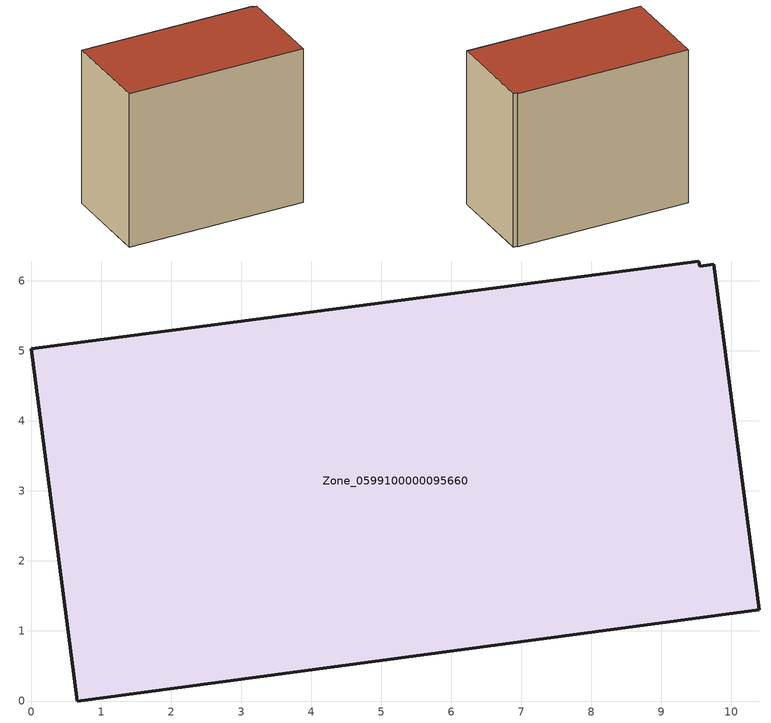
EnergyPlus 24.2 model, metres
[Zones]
Zone_0599100000095660
 floor ground (C_G): 9.75,6.24 10.4,1.3 0.66,0 0,5.03 9.54,6.28 9.55,6.21 z0
 wall outside (C_F): 0.66,0 10.4,1.3 9.75,6.24 9.55,6.21 9.54,6.28 0,5.03 0.66,0 z0:8.72
 roof outside (C_R): 10.4,1.3 9.75,6.24 9.55,6.21 9.54,6.28 0,5.03 0.66,0 z8.72
[BUILDING]
Pand.0599100000095660: North Axis=0; Terrain=City; Loads Convergence Tolerance Value=0.04; Temperature Convergence Tolerance Value=0.4; Solar Distribution=FullExterior; Maximum Number of Warmup Days=25; Minimum Number of Warmup Days=1
[Site:Location]
Rotterdam.The.Hague.AP_ZH_NLD Design_Conditions: Latitude=51.96; Longitude=4.45; Time Zone=1; Elevation=-4.5
[SITE:GROUNDTEMPERATURE:BUILDINGSURFACE]
18, 18, 18, 18, 18, 18, 18, 18, 18, 18, 18, 18
[MATERIAL] Thermal Absorptance=0.9; Solar Absorptance=0.7; Visible Absorptance=0.7
Name | Roughness | Thickness | Conductivity | Density | Specific Heat
G.TC.1975-1991 | MediumSmooth | 0.15 | 0.288461 | 540 | 1210
F.TC.1975-1991 | Rough | 0.3 | 0.230769 | 1920 | 840
R.TC.1975-1991 | MediumRough | 0.2 | 0.153846 | 1500 | 1000
[CONSTRUCTION]
C_G: G.TC.1975-1991
C_F: F.TC.1975-1991
C_R: R.TC.1975-1991
[ZONE]
Zone_0599100000095660: Type=1; Multiplier=1; Ceiling Height=Autocalculate; Volume=Autocalculate; Floor Area=autocalculate; Part of Total Floor Area=Yes
[ZONEINFILTRATION:DESIGNFLOWRATE]
Infil_Zone_0599100000095660: Zone or ZoneList or Space or SpaceList=Zone_0599100000095660; Schedule=AlwaysOn; Design Flow Rate Calculation Method=Flow/Area; Flow Rate per Floor Area=0.003; Constant Term Coefficient=1; Temperature Term Coefficient=0; Velocity Term Coefficient=0; Velocity Squared Term Coefficient=0
[HVACTEMPLATE:ZONE:IDEALLOADSAIRSYSTEM]
Zone_0599100000095660: Maximum Heating Supply Air Temperature=50; Minimum Cooling Supply Air Temperature=13; Maximum Heating Supply Air Humidity Ratio=0.0156; Minimum Cooling Supply Air Humidity Ratio=0.0077; Heating Limit=NoLimit; Cooling Limit=NoLimit; Dehumidification Control Type=ConstantSensibleHeatRatio; Cooling Sensible Heat Ratio=0.7; Dehumidification Setpoint=60; Humidification Control Type=None; Humidification Setpoint=30; Outdoor Air Method=None; Outdoor Air Flow Rate per Person=0.00944; Outdoor Air Flow Rate per Zone Floor Area=0; Outdoor Air Flow Rate per Zone=0; Demand Controlled Ventilation Type=None; Outdoor Air Economizer Type=NoEconomizer; Heat Recovery Type=None; Sensible Heat Recovery Effectiveness=0.7; Latent Heat Recovery Effectiveness=0.65
[ZONECONTROL:THERMOSTAT]
ThermostatControl_Zone_0599100000095660: Zone or ZoneList=Zone_0599100000095660; Control Type Schedule=DualSetpointControlType; Control 1=Thermostat_Zone_0599100000095660; Temperature Difference Between Cutout And Setpoint=0
[THERMOSTATSETPOINT:DUALSETPOINT]
Thermostat_Zone_0599100000095660: Heating Setpoint Temperature Schedule=HeatingSetpoint_Zone_0599100000095660; Cooling Setpoint Temperature Schedule=CoolingSetpoint_Zone_0599100000095660
[SCHEDULE:COMPACT]
HeatingSetpoint_Zone_0599100000095660: Through: 12/31, For: AllDays, Until: 24:00, 21
CoolingSetpoint_Zone_0599100000095660: Through: 12/31, For: AllDays, Until: 24:00, 24
DualSetpointControlType: Through: 12/31, For: AllDays, Until: 24:00, 4
AlwaysOn: Through: 12/31, For: AllDays, Until: 24:00, 1
